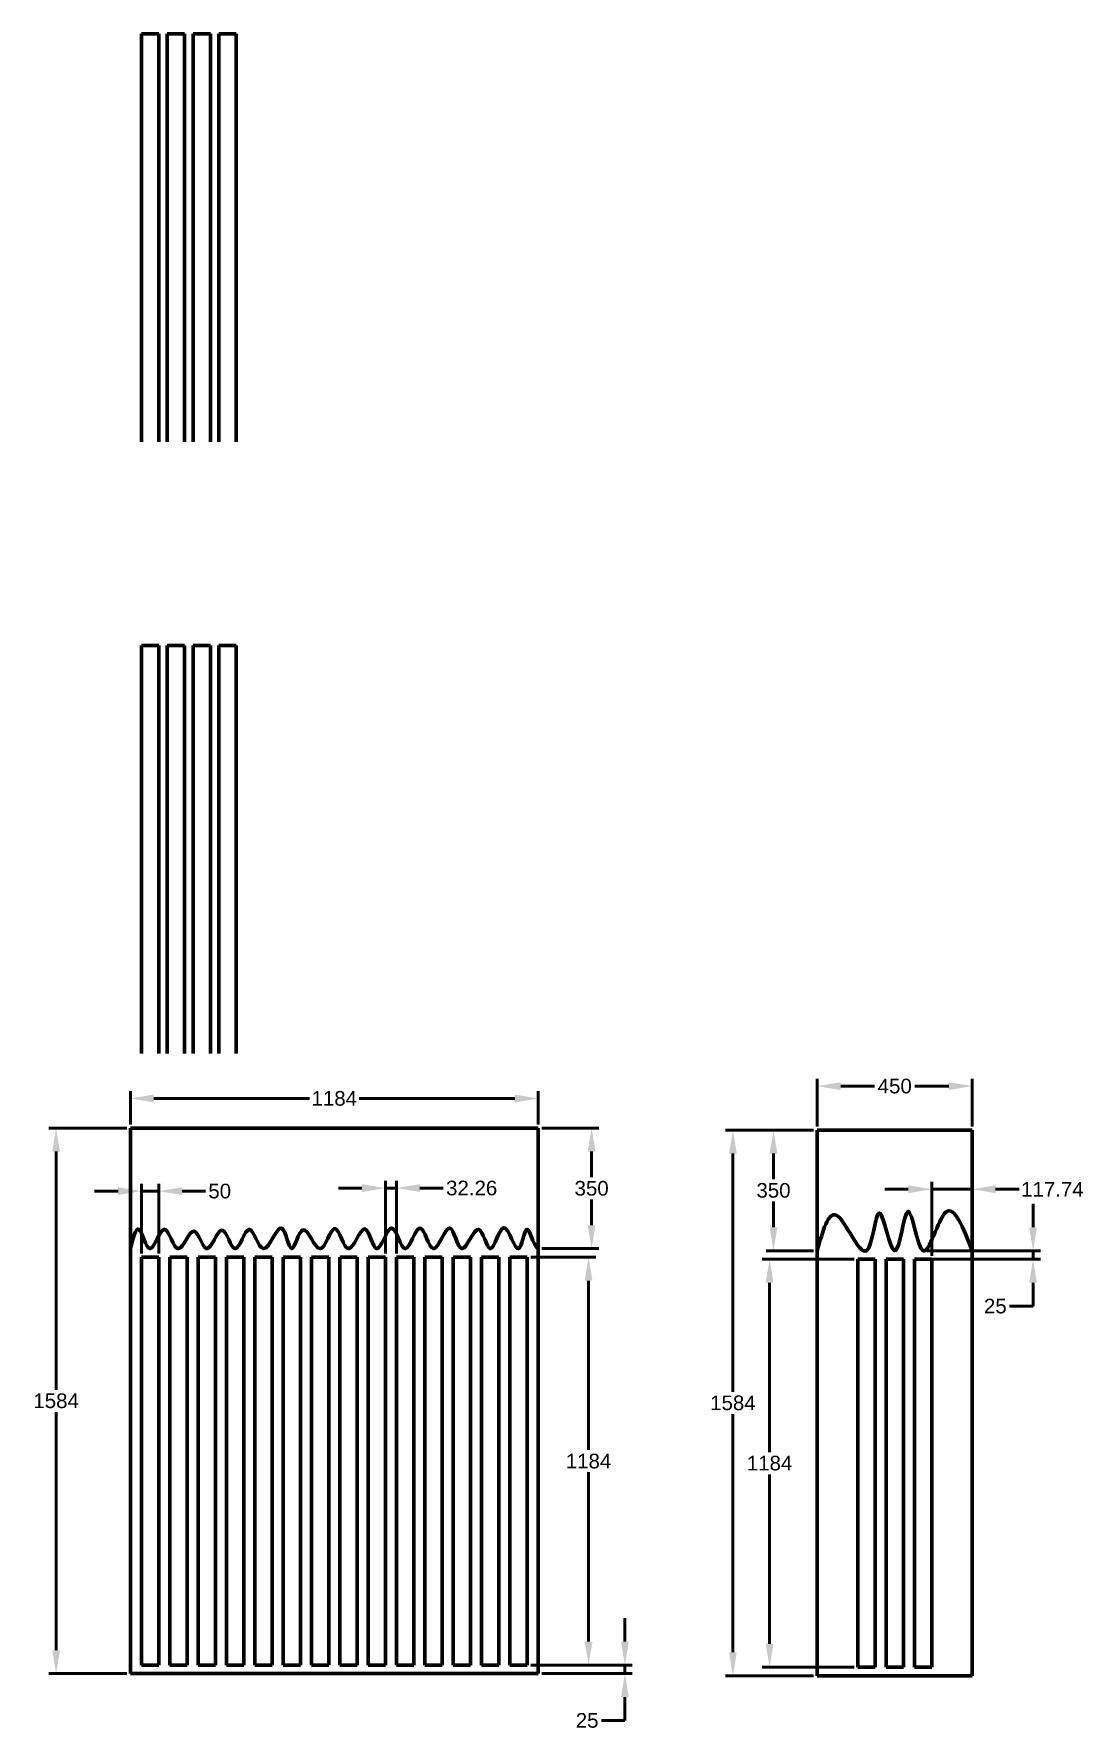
# Model space of a CAD drawing. Header units: millimetres. Extents: x 973 to 4019, y 345 to 5270.
import ezdxf

# ---------------------------------------------------------------- set-up
doc = ezdxf.new("R2010")
doc.units = ezdxf.units.MM
doc.layers.get('0').update_dxf_attribs({"lineweight": 60})
doc.styles.get("Standard").update_dxf_attribs({"font": 'arial.ttf'})
doc.dimstyles.new('ISO-25', dxfattribs={"dimscale": 17, "dimtxt": 2.5, "dimasz": 4, "dimexe": 1.25, "dimexo": 0.625, "dimtad": 0, "dimtih": 1, "dimtoh": 1, "dimdsep": 46, "dimtxsty": 'Standard', "dimcen": 2.5, "dimclrd": 30, "dimclre": 30, "dimclrt": 30, "dimadec": 0, "dimazin": 0, "dimtfac": 1, "dimtmove": 0, "dimatfit": 3, "dimfxl": 1, "dimlwd": 50, "dimlwe": 50, "dimarcsym": 0})

# ---------------------------------------------------------------- blocks, each defined once
blk = doc.blocks.new('*U4')
for p, q in [((-25, -592), (-25, 592)), ((25, 592), (-25, 592)), ((25, -592), (25, 592)), ((25, -592), (-25, -592))]:
    blk.add_line(p, q)
blk = doc.blocks.new('*U5')
at = {"color": 0, "linetype": 'ByBlock', "lineweight": -2, "transparency": 16777216}
for p in [(0, 0), (82.26, 0), (164.52, 0), (246.78, 0), (329.04, 0), (411.3, 0), (493.56, 0), (575.82, 0), (658.08, 0), (740.34, 0), (822.6, 0), (904.86, 0), (987.12, 0), (1069.38, 0)]:
    blk.add_blockref('*U4', p, dxfattribs=at)
blk = doc.blocks.new('*D8')
at = {"color": 30, "lineweight": 50, "transparency": 16777216}
for p, q in [((1253.1, 2103.5), (1253.1, 2200.1)), ((1321.1, 2178.9), (1773.1, 2178.9)), ((2369.1, 2178.9), (1917.1, 2178.9)), ((2437.1, 2103.5), (2437.1, 2200.1))]:
    blk.add_line(p, q, dxfattribs=at)
at = {"color": 30, "transparency": 16777216}
for points in [[(1321.1, 2190.2), (1321.1, 2167.6), (1253.1, 2178.9)], [(2369.1, 2190.2), (2369.1, 2167.6), (2437.1, 2178.9)]]:
    blk.add_solid(points, dxfattribs=at)
at = {"layer": 'Defpoints', "color": 0, "transparency": 16777216}
for p in [(2437.1, 2178.9), (1253.1, 2092.8), (2437.1, 2092.8)]:
    blk.add_point(p, dxfattribs=at)
at = {"color": 30, "transparency": 16777216, "insert": (1845.1, 2178.9), "char_height": 42.5, "attachment_point": 5}
blk.add_mtext('1184', dxfattribs=at)
blk = doc.blocks.new('*D9')
at = {"color": 30, "lineweight": 50, "transparency": 16777216}
for p, q in [((1242.5, 2092.8), (1016.1, 2092.8)), ((1037.4, 2024.8), (1037.4, 1333.2)), ((1037.4, 576.8), (1037.4, 1268.5)), ((1242.5, 508.8), (1016.1, 508.8))]:
    blk.add_line(p, q, dxfattribs=at)
at = {"color": 30, "transparency": 16777216}
for points in [[(1026.1, 2024.8), (1048.7, 2024.8), (1037.4, 2092.8)], [(1026.1, 576.8), (1048.7, 576.8), (1037.4, 508.8)]]:
    blk.add_solid(points, dxfattribs=at)
at = {"layer": 'Defpoints', "color": 0, "transparency": 16777216}
for p in [(1253.1, 2092.8), (1037.4, 508.8), (1253.1, 508.8)]:
    blk.add_point(p, dxfattribs=at)
at = {"color": 30, "transparency": 16777216, "insert": (1037.4, 1300.8), "char_height": 42.5, "attachment_point": 5}
blk.add_mtext('1584', dxfattribs=at)
blk = doc.blocks.new('*D10')
at = {"color": 30, "lineweight": 50, "transparency": 16777216}
for p, q in [((1285.4, 1728.5), (1285.4, 1931)), ((1335.4, 1728.5), (1335.4, 1931)), ((1217.4, 1909.8), (1149.4, 1909.8)), ((1285.4, 1909.8), (1335.4, 1909.8)), ((1403.4, 1909.8), (1471.4, 1909.8))]:
    blk.add_line(p, q, dxfattribs=at)
at = {"color": 30, "transparency": 16777216}
for points in [[(1217.4, 1921.1), (1217.4, 1898.5), (1285.4, 1909.8)], [(1403.4, 1921.1), (1403.4, 1898.5), (1335.4, 1909.8)]]:
    blk.add_solid(points, dxfattribs=at)
at = {"layer": 'Defpoints', "color": 0, "transparency": 16777216}
for p in [(1335.4, 1909.8), (1285.4, 1717.8), (1335.4, 1717.8)]:
    blk.add_point(p, dxfattribs=at)
at = {"color": 30, "transparency": 16777216, "insert": (1512.4, 1909.8), "char_height": 42.5, "attachment_point": 5}
blk.add_mtext('50', dxfattribs=at)
blk = doc.blocks.new('*D11')
at = {"color": 30, "lineweight": 50, "transparency": 16777216}
for p, q in [((1993.5, 1728.5), (1993.5, 1939.9)), ((2025.7, 1728.5), (2025.7, 1939.9)), ((1925.5, 1918.6), (1857.5, 1918.6)), ((1993.5, 1918.6), (2025.7, 1918.6)), ((2093.7, 1918.6), (2161.7, 1918.6))]:
    blk.add_line(p, q, dxfattribs=at)
at = {"color": 30, "transparency": 16777216}
for points in [[(1925.5, 1929.9), (1925.5, 1907.3), (1993.5, 1918.6)], [(2093.7, 1929.9), (2093.7, 1907.3), (2025.7, 1918.6)]]:
    blk.add_solid(points, dxfattribs=at)
at = {"layer": 'Defpoints', "color": 0, "transparency": 16777216}
for p in [(2025.7, 1918.6), (1993.5, 1717.8), (2025.7, 1717.8)]:
    blk.add_point(p, dxfattribs=at)
at = {"color": 30, "transparency": 16777216, "insert": (2244, 1918.6), "char_height": 42.5, "attachment_point": 5}
blk.add_mtext('32.26', dxfattribs=at)
blk = doc.blocks.new('*D12')
at = {"color": 30, "lineweight": 50, "transparency": 16777216}
for p, q in [((2415.4, 1717.8), (2604.7, 1717.8)), ((2583.4, 1649.8), (2583.4, 1158.2)), ((2583.4, 601.8), (2583.4, 1093.5)), ((2415.4, 533.8), (2604.7, 533.8))]:
    blk.add_line(p, q, dxfattribs=at)
at = {"color": 30, "transparency": 16777216}
for points in [[(2572.1, 1649.8), (2594.8, 1649.8), (2583.4, 1717.8)], [(2572.1, 601.8), (2594.8, 601.8), (2583.4, 533.8)]]:
    blk.add_solid(points, dxfattribs=at)
at = {"layer": 'Defpoints', "color": 0, "transparency": 16777216}
for p in [(2404.8, 1717.8), (2404.8, 533.8), (2583.4, 533.8)]:
    blk.add_point(p, dxfattribs=at)
at = {"color": 30, "transparency": 16777216, "insert": (2583.4, 1125.8), "char_height": 42.5, "attachment_point": 5}
blk.add_mtext('1184', dxfattribs=at)
blk = doc.blocks.new('*D13')
at = {"color": 30, "lineweight": 50, "transparency": 16777216}
for p, q in [((2688.8, 601.8), (2688.8, 669.8)), ((2447.7, 533.8), (2710.1, 533.8)), ((2447.7, 508.8), (2710.1, 508.8)), ((2688.8, 533.8), (2688.8, 508.8)), ((2688.8, 440.8), (2688.8, 372.8)), ((2688.8, 372.8), (2620.8, 372.8))]:
    blk.add_line(p, q, dxfattribs=at)
at = {"color": 30, "transparency": 16777216}
for points in [[(2677.5, 601.8), (2700.2, 601.8), (2688.8, 533.8)], [(2677.5, 440.8), (2700.2, 440.8), (2688.8, 508.8)]]:
    blk.add_solid(points, dxfattribs=at)
at = {"layer": 'Defpoints', "color": 0, "transparency": 16777216}
for p in [(2437.1, 533.8), (2437.1, 508.8), (2688.8, 508.8)]:
    blk.add_point(p, dxfattribs=at)
at = {"color": 30, "transparency": 16777216, "insert": (2579.3, 372.8), "char_height": 42.5, "attachment_point": 5}
blk.add_mtext('25', dxfattribs=at)
blk = doc.blocks.new('*D14')
at = {"color": 30, "lineweight": 50, "transparency": 16777216}
for p, q in [((2447.7, 2092.8), (2613.5, 2092.8)), ((2592.3, 2024.8), (2592.3, 1950.2)), ((2592.3, 1810.8), (2592.3, 1885.5)), ((2447.7, 1742.8), (2613.5, 1742.8))]:
    blk.add_line(p, q, dxfattribs=at)
at = {"color": 30, "transparency": 16777216}
for points in [[(2580.9, 2024.8), (2603.6, 2024.8), (2592.3, 2092.8)], [(2580.9, 1810.8), (2603.6, 1810.8), (2592.3, 1742.8)]]:
    blk.add_solid(points, dxfattribs=at)
at = {"layer": 'Defpoints', "color": 0, "transparency": 16777216}
for p in [(2437.1, 2092.8), (2437.1, 1742.8), (2592.3, 1742.8)]:
    blk.add_point(p, dxfattribs=at)
at = {"color": 30, "transparency": 16777216, "insert": (2592.3, 1917.8), "char_height": 42.5, "attachment_point": 5}
blk.add_mtext('350', dxfattribs=at)
blk = doc.blocks.new('*U17')
for p, q in [((-25, -592), (-25, 592)), ((25, 592), (-25, 592)), ((25, -592), (25, 592)), ((25, -592), (-25, -592))]:
    blk.add_line(p, q)
blk = doc.blocks.new('*U18')
at = {"color": 0, "linetype": 'ByBlock', "lineweight": -2, "transparency": 16777216}
for p in [(0, 0), (82.26, 0), (164.52, 0)]:
    blk.add_blockref('*U17', p, dxfattribs=at)
blk = doc.blocks.new('*D19')
at = {"color": 30, "lineweight": 50, "transparency": 16777216}
for p, q in [((3236.8, 2086.8), (2981.2, 2086.8)), ((3002.5, 2018.8), (3002.5, 1327.1)), ((3002.5, 570.8), (3002.5, 1262.5)), ((3236.8, 502.8), (2981.2, 502.8))]:
    blk.add_line(p, q, dxfattribs=at)
at = {"color": 30, "transparency": 16777216}
for points in [[(2991.2, 2018.8), (3013.8, 2018.8), (3002.5, 2086.8)], [(2991.2, 570.8), (3013.8, 570.8), (3002.5, 502.8)]]:
    blk.add_solid(points, dxfattribs=at)
at = {"layer": 'Defpoints', "color": 0, "transparency": 16777216}
for p in [(3247.4, 2086.8), (3002.5, 502.8), (3247.4, 502.8)]:
    blk.add_point(p, dxfattribs=at)
at = {"color": 30, "transparency": 16777216, "insert": (3002.5, 1294.8), "char_height": 42.5, "attachment_point": 5}
blk.add_mtext('1584', dxfattribs=at)
blk = doc.blocks.new('*D20')
at = {"color": 30, "lineweight": 50, "transparency": 16777216}
for p, q in [((3247.4, 2097.4), (3247.4, 2236)), ((3697.4, 2097.4), (3697.4, 2236)), ((3315.4, 2214.7), (3414, 2214.7)), ((3629.4, 2214.7), (3530.8, 2214.7))]:
    blk.add_line(p, q, dxfattribs=at)
at = {"color": 30, "transparency": 16777216}
for points in [[(3315.4, 2226), (3315.4, 2203.4), (3247.4, 2214.7)], [(3629.4, 2226), (3629.4, 2203.4), (3697.4, 2214.7)]]:
    blk.add_solid(points, dxfattribs=at)
at = {"layer": 'Defpoints', "color": 0, "transparency": 16777216}
for p in [(3697.4, 2214.7), (3247.4, 2086.8), (3697.4, 2086.8)]:
    blk.add_point(p, dxfattribs=at)
at = {"color": 30, "transparency": 16777216, "insert": (3472.4, 2214.7), "char_height": 42.5, "attachment_point": 5}
blk.add_mtext('450', dxfattribs=at)
blk = doc.blocks.new('*D21')
at = {"color": 30, "lineweight": 50, "transparency": 16777216}
for p, q in [((3579.7, 1722.4), (3579.7, 1936.5)), ((3697.4, 1722.4), (3697.4, 1936.5)), ((3511.7, 1915.3), (3443.7, 1915.3)), ((3579.7, 1915.3), (3697.4, 1915.3)), ((3765.4, 1915.3), (3833.4, 1915.3))]:
    blk.add_line(p, q, dxfattribs=at)
at = {"color": 30, "transparency": 16777216}
for points in [[(3511.7, 1926.6), (3511.7, 1903.9), (3579.7, 1915.3)], [(3765.4, 1926.6), (3765.4, 1903.9), (3697.4, 1915.3)]]:
    blk.add_solid(points, dxfattribs=at)
at = {"layer": 'Defpoints', "color": 0, "transparency": 16777216}
for p in [(3697.4, 1915.3), (3579.7, 1711.8), (3697.4, 1711.8)]:
    blk.add_point(p, dxfattribs=at)
at = {"color": 30, "transparency": 16777216, "insert": (3930.2, 1915.3), "char_height": 42.5, "attachment_point": 5}
blk.add_mtext('117.74', dxfattribs=at)
blk = doc.blocks.new('*D22')
at = {"color": 30, "lineweight": 50, "transparency": 16777216}
for p, q in [((3236.8, 2086.8), (3099, 2086.8)), ((3120.3, 2018.8), (3120.3, 1944.2)), ((3120.3, 1804.8), (3120.3, 1879.5)), ((3236.8, 1736.8), (3099, 1736.8))]:
    blk.add_line(p, q, dxfattribs=at)
at = {"color": 30, "transparency": 16777216}
for points in [[(3109, 2018.8), (3131.6, 2018.8), (3120.3, 2086.8)], [(3109, 1804.8), (3131.6, 1804.8), (3120.3, 1736.8)]]:
    blk.add_solid(points, dxfattribs=at)
at = {"layer": 'Defpoints', "color": 0, "transparency": 16777216}
for p in [(3247.4, 2086.8), (3120.3, 1736.8), (3247.4, 1736.8)]:
    blk.add_point(p, dxfattribs=at)
at = {"color": 30, "transparency": 16777216, "insert": (3120.3, 1911.8), "char_height": 42.5, "attachment_point": 5}
blk.add_mtext('350', dxfattribs=at)
blk = doc.blocks.new('*D26')
at = {"color": 30, "lineweight": 50, "transparency": 16777216}
for p, q in [((3354.5, 1711.8), (3087.8, 1711.8)), ((3109, 1643.8), (3109, 1152.1)), ((3109, 595.8), (3109, 1087.5)), ((3354.5, 527.8), (3087.8, 527.8))]:
    blk.add_line(p, q, dxfattribs=at)
at = {"color": 30, "transparency": 16777216}
for points in [[(3097.7, 1643.8), (3120.3, 1643.8), (3109, 1711.8)], [(3097.7, 595.8), (3120.3, 595.8), (3109, 527.8)]]:
    blk.add_solid(points, dxfattribs=at)
at = {"layer": 'Defpoints', "color": 0, "transparency": 16777216}
for p in [(3365.1, 1711.8), (3109, 527.8), (3365.1, 527.8)]:
    blk.add_point(p, dxfattribs=at)
at = {"color": 30, "transparency": 16777216, "insert": (3109, 1119.8), "char_height": 42.5, "attachment_point": 5}
blk.add_mtext('1184', dxfattribs=at)
blk = doc.blocks.new('*D27')
at = {"color": 30, "lineweight": 50, "transparency": 16777216}
for p, q in [((3874, 1804.8), (3874, 1872.8)), ((3565.3, 1736.8), (3895.2, 1736.8)), ((3874, 1736.8), (3874, 1711.8)), ((3565.3, 1711.8), (3895.2, 1711.8)), ((3874, 1643.8), (3874, 1575.8)), ((3874, 1575.8), (3806, 1575.8))]:
    blk.add_line(p, q, dxfattribs=at)
at = {"color": 30, "transparency": 16777216}
for points in [[(3862.6, 1804.8), (3885.3, 1804.8), (3874, 1736.8)], [(3862.6, 1643.8), (3885.3, 1643.8), (3874, 1711.8)]]:
    blk.add_solid(points, dxfattribs=at)
at = {"layer": 'Defpoints', "color": 0, "transparency": 16777216}
for p in [(3554.7, 1736.8), (3554.7, 1711.8), (3874, 1711.8)]:
    blk.add_point(p, dxfattribs=at)
at = {"color": 30, "transparency": 16777216, "insert": (3764.4, 1575.8), "char_height": 42.5, "attachment_point": 5}
blk.add_mtext('25', dxfattribs=at)

msp = doc.modelspace()

# ---------------------------------------------------------------- linework, layer by layer
for p, q in [((1285.374, 4085.84), (1285.374, 5269.84)), ((1335.374, 5269.84), (1285.374, 5269.84)), ((1335.374, 4085.84), (1335.374, 5269.84)), ((1360.374, 4085.84), (1360.374, 5269.84)), ((1410.374, 5269.84), (1360.374, 5269.84)), ((1410.374, 4085.84), (1410.374, 5269.84)), ((1435.374, 4085.84), (1435.374, 5269.84)), ((1485.374, 5269.84), (1435.374, 5269.84)), ((1485.374, 4085.84), (1485.374, 5269.84)), ((1510.374, 4085.84), (1510.374, 5269.84)), ((1560.374, 5269.84), (1510.374, 5269.84)), ((1560.374, 4085.84), (1560.374, 5269.84)), ((1285.374, 2309.84), (1285.374, 3493.84)), ((1335.374, 3493.84), (1285.374, 3493.84)), ((1335.374, 2309.84), (1335.374, 3493.84)), ((1360.374, 2309.84), (1360.374, 3493.84)), ((1410.374, 3493.84), (1360.374, 3493.84)), ((1410.374, 2309.84), (1410.374, 3493.84)), ((1435.374, 2309.84), (1435.374, 3493.84)), ((1485.374, 3493.84), (1435.374, 3493.84)), ((1485.374, 2309.84), (1485.374, 3493.84)), ((1510.374, 2309.84), (1510.374, 3493.84)), ((1560.374, 3493.84), (1510.374, 3493.84)), ((1560.374, 2309.84), (1560.374, 3493.84)), ((1253.114, 508.84), (1253.114, 2092.84)), ((1253.114, 2092.84), (2437.114, 2092.84)), ((2437.114, 2092.84), (2437.114, 508.84)), ((3247.405, 502.822), (3247.405, 2086.822)), ((3247.405, 2086.822), (3697.405, 2086.822)), ((3697.405, 2086.822), (3697.405, 502.822)), ((1310.188, 1742.84), (1310.374, 1742.84)), ((1310.374, 1742.214), (1310.374, 1742.841)), ((1391.737, 1742.84), (1392.634, 1742.84)), ((1392.634, 1742.527), (1392.634, 1742.862)), ((1470.732, 1742.84), (1475.845, 1742.84)), ((1557.154, 1742.84), (1557.727, 1742.84)), ((1639.414, 1742.84), (1640.996, 1742.84)), ((1721.551, 1742.84), (1721.674, 1742.84)), ((1803.391, 1742.84), (1803.934, 1742.84)), ((1886.194, 1742.84), (1887.105, 1742.84)), ((1968.454, 1742.84), (1969.51, 1742.84)), ((2050.714, 1742.84), (2051.3, 1742.84)), ((2132.974, 1742.84), (2134.035, 1742.84)), ((2215.234, 1742.84), (2216.579, 1742.84)), ((2297.494, 1742.84), (2298.334, 1742.84)), ((2377.766, 1742.84), (2379.754, 1742.84)), ((3380.839, 1736.822), (3390.145, 1736.822)), ((3554.665, 1736.822), (3560.119, 1736.822)), ((2437.114, 508.84), (1253.114, 508.84)), ((3697.405, 502.822), (3247.405, 502.822))]:
    msp.add_line(p, q)
msp.add_spline([(3247.405, 1736.822), (3302.72, 1839.585), (3390.145, 1736.822), (3428.098, 1846.293), (3472.405, 1736.822), (3510.937, 1850.765), (3554.665, 1736.822), (3620.643, 1848.529), (3697.405, 1736.822)], degree=3)
msp.add_open_spline([(1253.114, 1741.996), (1260.943, 1773.63), (1276.946, 1838.291), (1309.597, 1690.613), (1352.674, 1854.131), (1389.245, 1688.682), (1439.023, 1844.31), (1474.391, 1691.135), (1519.977, 1849.683), (1557.147, 1689.203), (1598.644, 1853.914), (1638.835, 1682.177), (1694.261, 1863.781), (1719.846, 1689.856), (1753.384, 1852.673), (1805.767, 1683.99), (1847.044, 1858.517), (1884.413, 1684.102), (1936.269, 1856.97), (1967.139, 1685.551), (2013.172, 1862.298), (2049.458, 1683.197), (2095.785, 1861.631), (2130.936, 1682.396), (2183.423, 1861.893), (2211.325, 1684.512), (2266.676, 1855.003), (2297.247, 1685.899), (2337.644, 1866.916), (2380.606, 1686.168), (2404.63, 1847.605), (2420.624, 1754.084), (2437.114, 1742.84)], degree=3, knots=[0, 0, 0, 0, 61.77561724, 126.26966553, 195.73168389, 264.46065358, 333.06226339, 395.91696693, 465.16936107, 530.62687966, 599.70571196, 669.23583111, 748.4513406, 815.10648291, 878.60002303, 952.40527658, 1024.7050363, 1095.08975161, 1169.66572778, 1236.16482474, 1309.78380608, 1380.91592969, 1454.6903164, 1525.67847884, 1601.89334758, 1670.77641688, 1745.09432728, 1809.98075791, 1883.08080532, 1956.75108563, 2017.72638424, 2082.39924548, 2082.39924548, 2082.39924548, 2082.39924548])

# ---------------------------------------------------------------- block references
for name, p in [('*U5', (1310.374, 1125.84)), ('*U18', (3390.145, 1119.822))]:
    msp.add_blockref(name, p)

# ---------------------------------------------------------------- dimensions: what is measured, and where the dimension line sits
for base, p1, p2, picture, middle in [((3697.405, 2214.713), (3247.405, 2086.822), (3697.405, 2086.822), '*D20', (3472.405, 2214.713)), ((2437.114, 2178.888), (1253.114, 2092.84), (2437.114, 2092.84), '*D8', (1845.114, 2178.888)), ((1335.374, 1909.784), (1285.374, 1717.84), (1335.374, 1717.84), '*D10', (1512.367, 1909.784)), ((2025.714, 1918.607), (1993.454, 1717.84), (2025.714, 1717.84), '*D11', (2244.018, 1918.607)), ((3697.405, 1915.26), (3579.665, 1711.822), (3697.405, 1711.822), '*D21', (3930.161, 1915.26))]:
    dim = msp.add_linear_dim(base=base, p1=p1, p2=p2, dimstyle='ISO-25')
    dim.commit()
    dim.dimension.update_dxf_attribs({"geometry": picture, "text_midpoint": middle})
for base, p1, p2, picture, middle in [((1037.396, 508.84), (1253.114, 2092.84), (1253.114, 508.84), '*D9', (1037.396, 1300.84)), ((3002.496, 502.822), (3247.405, 2086.822), (3247.405, 502.822), '*D19', (3002.496, 1294.822)), ((3120.286, 1736.822), (3247.405, 2086.822), (3247.405, 1736.822), '*D22', (3120.286, 1911.822)), ((3873.98, 1711.822), (3554.665, 1736.822), (3554.665, 1711.822), '*D27', (3764.393, 1575.822)), ((2583.42, 533.84), (2404.754, 1717.84), (2404.754, 533.84), '*D12', (2583.42, 1125.84)), ((3109.013, 527.822), (3365.145, 1711.822), (3365.145, 527.822), '*D26', (3109.013, 1119.822))]:
    dim = msp.add_linear_dim(base=base, p1=p1, p2=p2, angle=90, dimstyle='ISO-25')
    dim.commit()
    dim.dimension.update_dxf_attribs({"geometry": picture, "text_midpoint": middle})
for base, p1, p2, picture, middle in [((2592.254, 1742.84), (2437.114, 2092.84), (2437.114, 1742.84), '*D14', (2592.254, 1917.84)), ((2688.84, 508.84), (2437.114, 533.84), (2437.114, 508.84), '*D13', (2579.253, 372.84))]:
    dim = msp.add_linear_dim(base=base, p1=p1, p2=p2, angle=90, dimstyle='ISO-25')
    dim.commit()
    dim.dimension.update_dxf_attribs({"geometry": picture, "text_midpoint": middle, "dimtype": 160})

doc.saveas('drawing.dxf')
